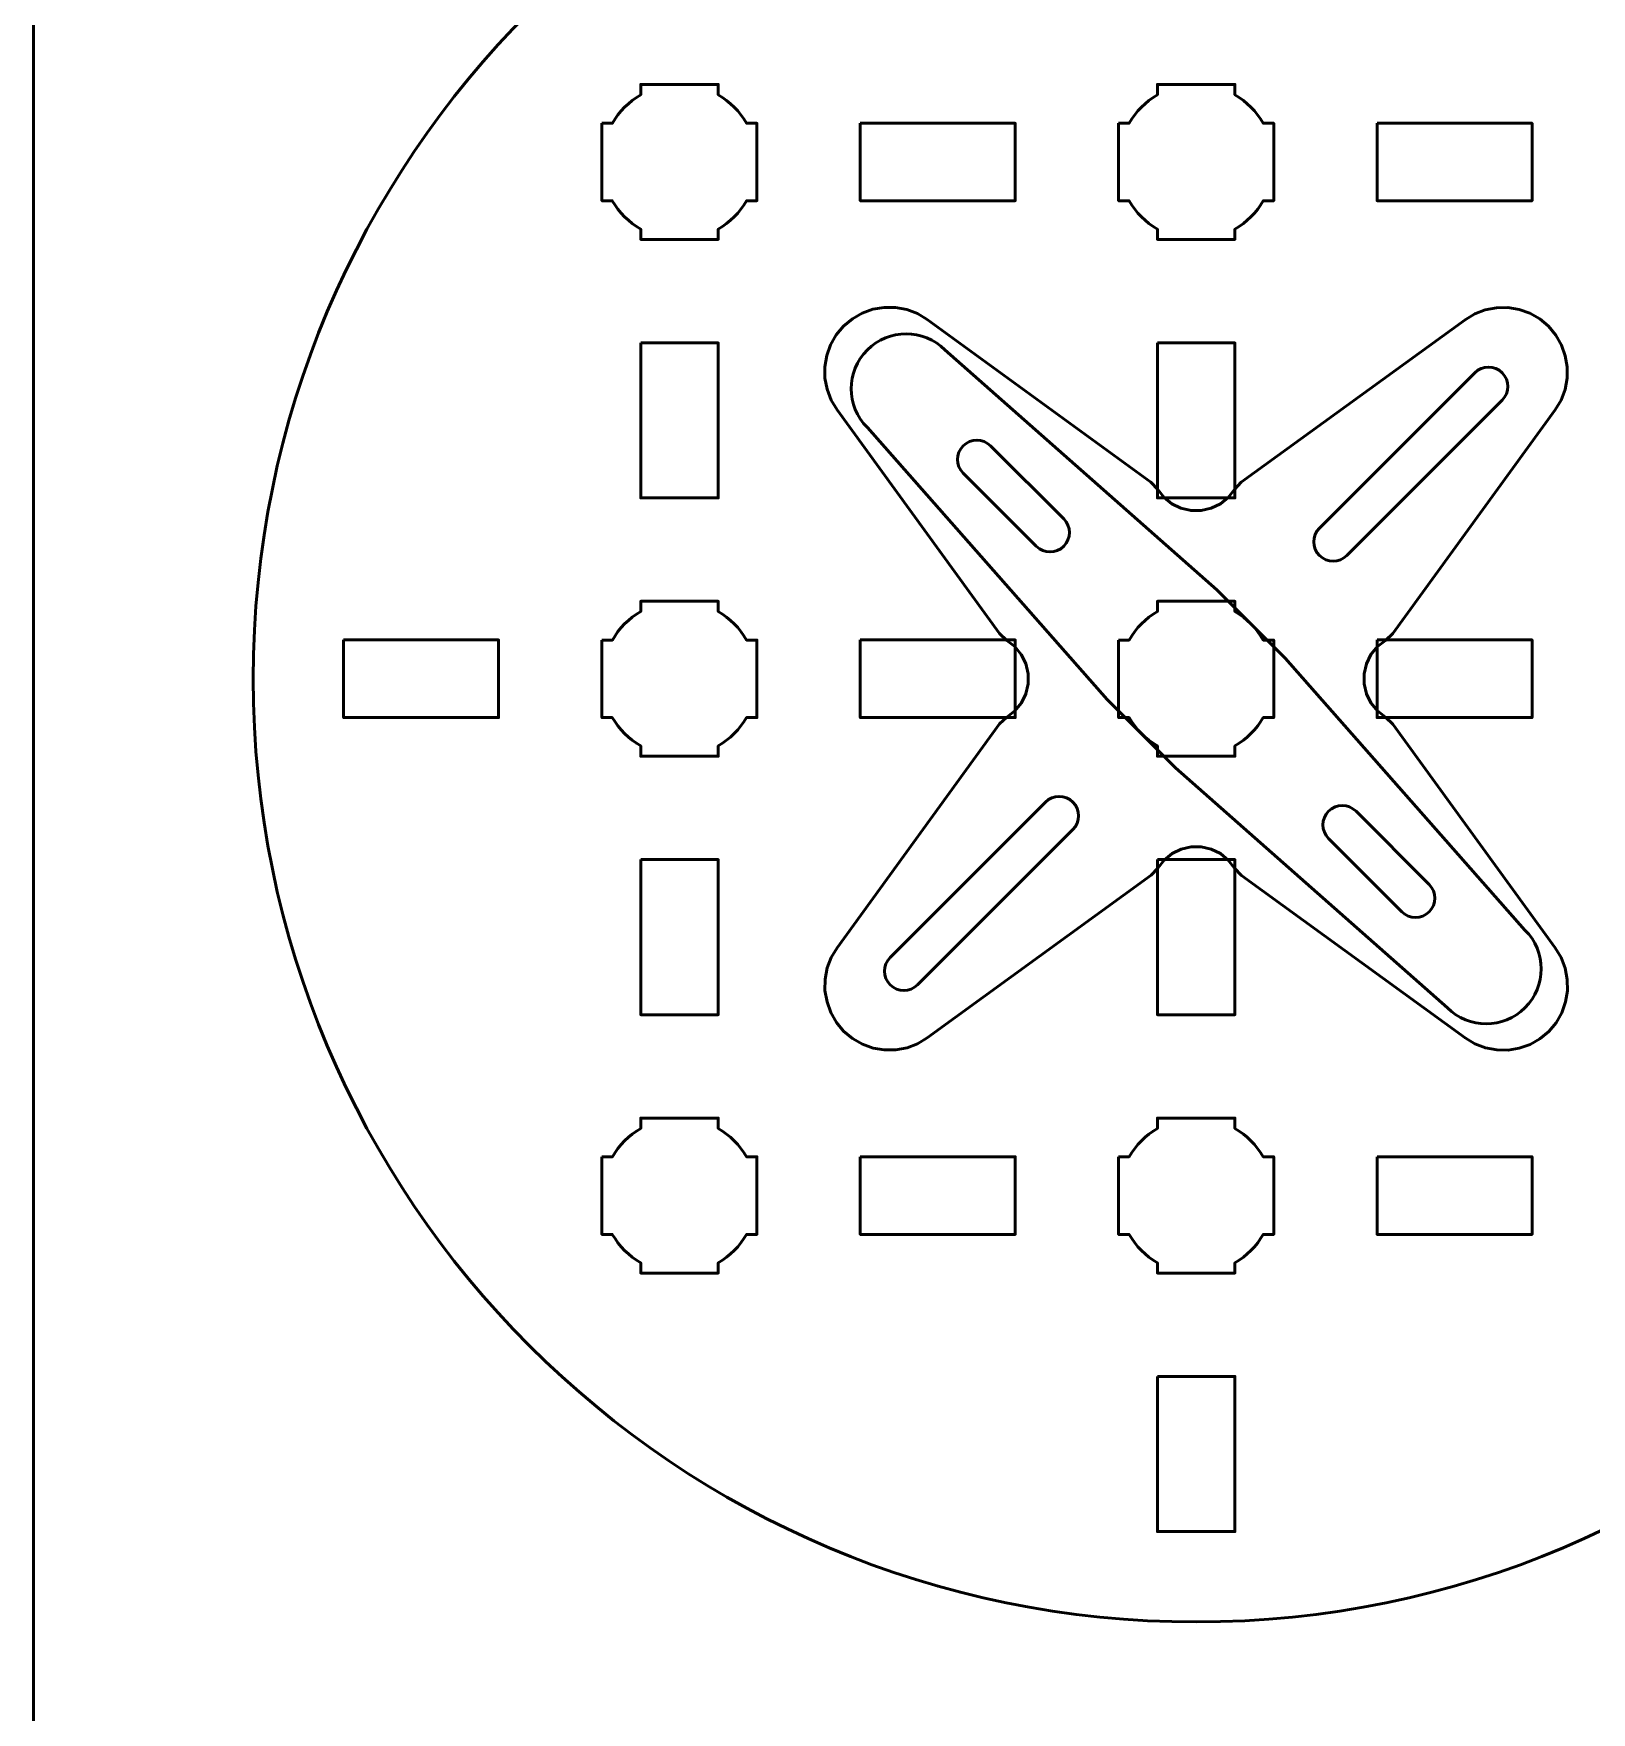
# Model space of a CAD drawing. Header units: centimetres. Extents: x -21.1 to 0, y -29.7 to 0.
# Drawn here: x -21 to -14.97, y -19.85 to -13.35 of the extents above; entities that cross this region are included whole.
import ezdxf

# ---------------------------------------------------------------- set-up
doc = ezdxf.new("R2010")
doc.units = ezdxf.units.CM
doc.header["$MEASUREMENT"] = 0
doc.layers.add('Layer 1', color=7, linetype='Continuous')

msp = doc.modelspace()

# ---------------------------------------------------------------- linework, layer by layer
at = {"layer": 'Layer 1', "color": 3, "lineweight": 53}
msp.add_ellipse((-16.5, -15.85), major_axis=(0, 3.65), ratio=1, dxfattribs=at)
at = {"layer": 'Layer 1', "color": 1, "lineweight": 53}
msp.add_open_spline([(-21.00003, -29.19995), (-21.00003, -29.19995), (-21.00003, -2.29992), (-21.00003, -2.29992), (-21.00003, -2.29992), (-21.00003, -2.21709), (-20.93286, -2.14992), (-20.85003, -2.14992), (-20.85003, -2.14992), (-20.7672, -2.14992), (-20.70003, -2.08275), (-20.70003, -1.99992), (-20.70003, -1.99992), (-20.70003, -1.91709), (-20.7672, -1.84992), (-20.85003, -1.84992), (-20.85003, -1.84992), (-20.93286, -1.84992), (-21.00003, -1.78275), (-21.00003, -1.69992), (-21.00003, -1.69992), (-21.00003, -1.61709), (-20.93286, -1.54992), (-20.85003, -1.54992), (-20.85003, -1.54992), (-20.7672, -1.54992), (-20.70003, -1.48275), (-20.70003, -1.39992), (-20.70003, -1.39992), (-20.70003, -1.31709), (-20.7672, -1.24992), (-20.85003, -1.24992), (-20.85003, -1.24992), (-20.93286, -1.24992), (-21.00003, -1.18275), (-21.00003, -1.09992), (-21.00003, -1.09992), (-21.00003, -1.09992), (-21.00003, -0.49992), (-21.00003, -0.49992), (-21.00003, -0.49992), (-21.00003, -0.22295), (-20.77694, 0.00004), (-20.49994, 0.00004), (-20.49994, 0.00004), (-20.49994, 0.00004), (-0.50008, 0.00004), (-0.50008, 0.00004), (-0.50008, 0.00004), (-0.22294, 0.00004), (0.00002, -0.22295), (0.00002, -0.49992), (0.00002, -0.49992), (0.00002, -0.49992), (0.00002, -29.19995), (0.00002, -29.19995), (0.00002, -29.19995), (0.00002, -29.47695), (-0.22294, -29.70004), (-0.50008, -29.70004), (-0.50008, -29.70004), (-0.50008, -29.70004), (-20.49994, -29.70004), (-20.49994, -29.70004), (-20.49994, -29.70004), (-20.77694, -29.70004), (-21.00003, -29.47695), (-21.00003, -29.19995)], degree=3, knots=[0, 0, 0, 0, 0.0588235, 0.0588235, 0.0588235, 0.0588235, 0.1176471, 0.1176471, 0.1176471, 0.1176471, 0.1764706, 0.1764706, 0.1764706, 0.1764706, 0.2352941, 0.2352941, 0.2352941, 0.2352941, 0.2941176, 0.2941176, 0.2941176, 0.2941176, 0.3529412, 0.3529412, 0.3529412, 0.3529412, 0.4117647, 0.4117647, 0.4117647, 0.4117647, 0.4705882, 0.4705882, 0.4705882, 0.4705882, 0.5294118, 0.5294118, 0.5294118, 0.5294118, 0.5882353, 0.5882353, 0.5882353, 0.5882353, 0.6470588, 0.6470588, 0.6470588, 0.6470588, 0.7058824, 0.7058824, 0.7058824, 0.7058824, 0.7647059, 0.7647059, 0.7647059, 0.7647059, 0.8235294, 0.8235294, 0.8235294, 0.8235294, 0.8823529, 0.8823529, 0.8823529, 0.8823529, 0.9411765, 0.9411765, 0.9411765, 0.9411765, 1, 1, 1, 1], dxfattribs=at)
at = {"layer": 'Layer 1', "lineweight": 53}
for points, knots in [([(-18.8, -13.69994), (-18.8, -13.69994), (-18.7598, -13.69994), (-18.7598, -13.69994), (-18.7598, -13.69994), (-18.73347, -13.65442), (-18.69551, -13.61649), (-18.65, -13.59016), (-18.65, -13.59016), (-18.65, -13.59016), (-18.65, -13.54994), (-18.65, -13.54994), (-18.65, -13.54994), (-18.65, -13.54994), (-18.35, -13.54994), (-18.35, -13.54994), (-18.35, -13.54994), (-18.35, -13.54994), (-18.35, -13.59013), (-18.35, -13.59013), (-18.35, -13.59013), (-18.30447, -13.61646), (-18.26648, -13.65441), (-18.24012, -13.69994), (-18.24012, -13.69994), (-18.24012, -13.69994), (-18.2, -13.69994), (-18.2, -13.69994), (-18.2, -13.69994), (-18.2, -13.69994), (-18.2, -13.84536), (-18.2, -13.84536), (-18.2, -13.84536), (-18.2, -13.84536), (-18.19994, -13.85001), (-18.19994, -13.85001), (-18.19994, -13.85001), (-18.19994, -13.85001), (-18.2, -13.85465), (-18.2, -13.85465), (-18.2, -13.85465), (-18.2, -13.85465), (-18.2, -13.99994), (-18.2, -13.99994), (-18.2, -13.99994), (-18.2, -13.99994), (-18.24007, -13.99994), (-18.24007, -13.99994), (-18.24007, -13.99994), (-18.26642, -14.04551), (-18.30442, -14.08352), (-18.35, -14.10988), (-18.35, -14.10988), (-18.35, -14.10988), (-18.35, -14.14994), (-18.35, -14.14994), (-18.35, -14.14994), (-18.35, -14.14994), (-18.49328, -14.14994), (-18.49328, -14.14994), (-18.49328, -14.14994), (-18.49328, -14.14994), (-18.49995, -14.15002), (-18.49995, -14.15002), (-18.49995, -14.15002), (-18.49995, -14.15002), (-18.50663, -14.14994), (-18.50663, -14.14994), (-18.50663, -14.14994), (-18.50663, -14.14994), (-18.65, -14.14994), (-18.65, -14.14994), (-18.65, -14.14994), (-18.65, -14.14994), (-18.65, -14.10984), (-18.65, -14.10984), (-18.65, -14.10984), (-18.69554, -14.08348), (-18.73352, -14.04549), (-18.75985, -13.99994), (-18.75985, -13.99994), (-18.75985, -13.99994), (-18.8, -13.99994), (-18.8, -13.99994), (-18.8, -13.99994), (-18.8, -13.99994), (-18.8, -13.69994), (-18.8, -13.69994)], [0, 0, 0, 0, 0.0454545, 0.0454545, 0.0454545, 0.0454545, 0.0909091, 0.0909091, 0.0909091, 0.0909091, 0.1363636, 0.1363636, 0.1363636, 0.1363636, 0.1818182, 0.1818182, 0.1818182, 0.1818182, 0.2272727, 0.2272727, 0.2272727, 0.2272727, 0.2727273, 0.2727273, 0.2727273, 0.2727273, 0.3181818, 0.3181818, 0.3181818, 0.3181818, 0.3636364, 0.3636364, 0.3636364, 0.3636364, 0.4090909, 0.4090909, 0.4090909, 0.4090909, 0.4545455, 0.4545455, 0.4545455, 0.4545455, 0.5, 0.5, 0.5, 0.5, 0.5454545, 0.5454545, 0.5454545, 0.5454545, 0.5909091, 0.5909091, 0.5909091, 0.5909091, 0.6363636, 0.6363636, 0.6363636, 0.6363636, 0.6818182, 0.6818182, 0.6818182, 0.6818182, 0.7272727, 0.7272727, 0.7272727, 0.7272727, 0.7727273, 0.7727273, 0.7727273, 0.7727273, 0.8181818, 0.8181818, 0.8181818, 0.8181818, 0.8636364, 0.8636364, 0.8636364, 0.8636364, 0.9090909, 0.9090909, 0.9090909, 0.9090909, 0.9545455, 0.9545455, 0.9545455, 0.9545455, 1, 1, 1, 1]), ([(-16.8, -13.69994), (-16.8, -13.69994), (-16.7598, -13.69994), (-16.7598, -13.69994), (-16.7598, -13.69994), (-16.73347, -13.65442), (-16.69551, -13.61649), (-16.65, -13.59016), (-16.65, -13.59016), (-16.65, -13.59016), (-16.65, -13.54994), (-16.65, -13.54994), (-16.65, -13.54994), (-16.65, -13.54994), (-16.35, -13.54994), (-16.35, -13.54994), (-16.35, -13.54994), (-16.35, -13.54994), (-16.35, -13.59013), (-16.35, -13.59013), (-16.35, -13.59013), (-16.30447, -13.61646), (-16.26648, -13.65441), (-16.24012, -13.69994), (-16.24012, -13.69994), (-16.24012, -13.69994), (-16.2, -13.69994), (-16.2, -13.69994), (-16.2, -13.69994), (-16.2, -13.69994), (-16.2, -13.84536), (-16.2, -13.84536), (-16.2, -13.84536), (-16.2, -13.84536), (-16.19994, -13.85001), (-16.19994, -13.85001), (-16.19994, -13.85001), (-16.19994, -13.85001), (-16.2, -13.85465), (-16.2, -13.85465), (-16.2, -13.85465), (-16.2, -13.85465), (-16.2, -13.99994), (-16.2, -13.99994), (-16.2, -13.99994), (-16.2, -13.99994), (-16.24007, -13.99994), (-16.24007, -13.99994), (-16.24007, -13.99994), (-16.26642, -14.04551), (-16.30442, -14.08352), (-16.35, -14.10988), (-16.35, -14.10988), (-16.35, -14.10988), (-16.35, -14.14994), (-16.35, -14.14994), (-16.35, -14.14994), (-16.35, -14.14994), (-16.49328, -14.14994), (-16.49328, -14.14994), (-16.49328, -14.14994), (-16.49328, -14.14994), (-16.49995, -14.15002), (-16.49995, -14.15002), (-16.49995, -14.15002), (-16.49995, -14.15002), (-16.50663, -14.14994), (-16.50663, -14.14994), (-16.50663, -14.14994), (-16.50663, -14.14994), (-16.65, -14.14994), (-16.65, -14.14994), (-16.65, -14.14994), (-16.65, -14.14994), (-16.65, -14.10984), (-16.65, -14.10984), (-16.65, -14.10984), (-16.69554, -14.08348), (-16.73352, -14.04549), (-16.75985, -13.99994), (-16.75985, -13.99994), (-16.75985, -13.99994), (-16.8, -13.99994), (-16.8, -13.99994), (-16.8, -13.99994), (-16.8, -13.99994), (-16.8, -13.69994), (-16.8, -13.69994)], [0, 0, 0, 0, 0.0454545, 0.0454545, 0.0454545, 0.0454545, 0.0909091, 0.0909091, 0.0909091, 0.0909091, 0.1363636, 0.1363636, 0.1363636, 0.1363636, 0.1818182, 0.1818182, 0.1818182, 0.1818182, 0.2272727, 0.2272727, 0.2272727, 0.2272727, 0.2727273, 0.2727273, 0.2727273, 0.2727273, 0.3181818, 0.3181818, 0.3181818, 0.3181818, 0.3636364, 0.3636364, 0.3636364, 0.3636364, 0.4090909, 0.4090909, 0.4090909, 0.4090909, 0.4545455, 0.4545455, 0.4545455, 0.4545455, 0.5, 0.5, 0.5, 0.5, 0.5454545, 0.5454545, 0.5454545, 0.5454545, 0.5909091, 0.5909091, 0.5909091, 0.5909091, 0.6363636, 0.6363636, 0.6363636, 0.6363636, 0.6818182, 0.6818182, 0.6818182, 0.6818182, 0.7272727, 0.7272727, 0.7272727, 0.7272727, 0.7727273, 0.7727273, 0.7727273, 0.7727273, 0.8181818, 0.8181818, 0.8181818, 0.8181818, 0.8636364, 0.8636364, 0.8636364, 0.8636364, 0.9090909, 0.9090909, 0.9090909, 0.9090909, 0.9545455, 0.9545455, 0.9545455, 0.9545455, 1, 1, 1, 1]), ([(-17.79999, -13.69993), (-17.79999, -13.69993), (-17.19998, -13.69993), (-17.19998, -13.69993), (-17.19998, -13.69993), (-17.19998, -13.69993), (-17.19998, -13.99993), (-17.19998, -13.99993), (-17.19998, -13.99993), (-17.19998, -13.99993), (-17.79999, -13.99993), (-17.79999, -13.99993), (-17.79999, -13.99993), (-17.79999, -13.99993), (-17.79999, -13.69993), (-17.79999, -13.69993)], [0, 0, 0, 0, 0.25, 0.25, 0.25, 0.25, 0.5, 0.5, 0.5, 0.5, 0.75, 0.75, 0.75, 0.75, 1, 1, 1, 1]), ([(-15.79992, -13.69993), (-15.79992, -13.69993), (-15.19992, -13.69993), (-15.19992, -13.69993), (-15.19992, -13.69993), (-15.19992, -13.69993), (-15.19992, -13.99993), (-15.19992, -13.99993), (-15.19992, -13.99993), (-15.19992, -13.99993), (-15.79992, -13.99993), (-15.79992, -13.99993), (-15.79992, -13.99993), (-15.79992, -13.99993), (-15.79992, -13.69993), (-15.79992, -13.69993)], [0, 0, 0, 0, 0.25, 0.25, 0.25, 0.25, 0.5, 0.5, 0.5, 0.5, 0.75, 0.75, 0.75, 0.75, 1, 1, 1, 1]), ([(-18.64997, -14.54991), (-18.64997, -14.54991), (-18.34997, -14.54991), (-18.34997, -14.54991), (-18.34997, -14.54991), (-18.34997, -14.54991), (-18.34997, -15.14992), (-18.34997, -15.14992), (-18.34997, -15.14992), (-18.34997, -15.14992), (-18.64997, -15.14992), (-18.64997, -15.14992), (-18.64997, -15.14992), (-18.64997, -15.14992), (-18.64997, -14.54991), (-18.64997, -14.54991)], [0, 0, 0, 0, 0.25, 0.25, 0.25, 0.25, 0.5, 0.5, 0.5, 0.5, 0.75, 0.75, 0.75, 0.75, 1, 1, 1, 1]), ([(-16.65004, -14.54991), (-16.65004, -14.54991), (-16.35004, -14.54991), (-16.35004, -14.54991), (-16.35004, -14.54991), (-16.35004, -14.54991), (-16.35004, -15.14992), (-16.35004, -15.14992), (-16.35004, -15.14992), (-16.35004, -15.14992), (-16.65004, -15.14992), (-16.65004, -15.14992), (-16.65004, -15.14992), (-16.65004, -15.14992), (-16.65004, -14.54991), (-16.65004, -14.54991)], [0, 0, 0, 0, 0.25, 0.25, 0.25, 0.25, 0.5, 0.5, 0.5, 0.5, 0.75, 0.75, 0.75, 0.75, 1, 1, 1, 1]), ([(-15.91663, -15.3727), (-15.94591, -15.40198), (-15.99341, -15.40198), (-16.02269, -15.3727), (-16.02269, -15.3727), (-16.05197, -15.34341), (-16.05197, -15.29591), (-16.02269, -15.26663), (-16.02269, -15.26663), (-16.02269, -15.26663), (-15.42165, -14.66559), (-15.42165, -14.66559), (-15.42165, -14.66559), (-15.39237, -14.63631), (-15.34487, -14.63631), (-15.31558, -14.66559), (-15.31558, -14.66559), (-15.2863, -14.69487), (-15.2863, -14.74237), (-15.31558, -14.77166), (-15.31558, -14.77166), (-15.31558, -14.77166), (-15.91663, -15.3727), (-15.91663, -15.3727)], [0, 0, 0, 0, 0.1666667, 0.1666667, 0.1666667, 0.1666667, 0.3333333, 0.3333333, 0.3333333, 0.3333333, 0.5, 0.5, 0.5, 0.5, 0.6666667, 0.6666667, 0.6666667, 0.6666667, 0.8333333, 0.8333333, 0.8333333, 0.8333333, 1, 1, 1, 1]), ([(-17.29549, -14.94844), (-17.32477, -14.91916), (-17.37228, -14.91916), (-17.40156, -14.94844), (-17.40156, -14.94844), (-17.43084, -14.97772), (-17.43084, -15.02522), (-17.40156, -15.0545), (-17.40156, -15.0545), (-17.40156, -15.0545), (-17.11871, -15.33735), (-17.11871, -15.33735), (-17.11871, -15.33735), (-17.08943, -15.36663), (-17.04193, -15.36663), (-17.01265, -15.33735), (-17.01265, -15.33735), (-16.98337, -15.30807), (-16.98337, -15.26056), (-17.01265, -15.23128), (-17.01265, -15.23128), (-17.01265, -15.23128), (-17.29549, -14.94844), (-17.29549, -14.94844)], [0, 0, 0, 0, 0.1666667, 0.1666667, 0.1666667, 0.1666667, 0.3333333, 0.3333333, 0.3333333, 0.3333333, 0.5, 0.5, 0.5, 0.5, 0.6666667, 0.6666667, 0.6666667, 0.6666667, 0.8333333, 0.8333333, 0.8333333, 0.8333333, 1, 1, 1, 1]), ([(-18.8, -15.69994), (-18.8, -15.69994), (-18.7598, -15.69994), (-18.7598, -15.69994), (-18.7598, -15.69994), (-18.73347, -15.65442), (-18.69551, -15.61649), (-18.65, -15.59016), (-18.65, -15.59016), (-18.65, -15.59016), (-18.65, -15.54994), (-18.65, -15.54994), (-18.65, -15.54994), (-18.65, -15.54994), (-18.35, -15.54994), (-18.35, -15.54994), (-18.35, -15.54994), (-18.35, -15.54994), (-18.35, -15.59013), (-18.35, -15.59013), (-18.35, -15.59013), (-18.30447, -15.61646), (-18.26648, -15.65441), (-18.24012, -15.69994), (-18.24012, -15.69994), (-18.24012, -15.69994), (-18.2, -15.69994), (-18.2, -15.69994), (-18.2, -15.69994), (-18.2, -15.69994), (-18.2, -15.84536), (-18.2, -15.84536), (-18.2, -15.84536), (-18.2, -15.84536), (-18.19994, -15.85001), (-18.19994, -15.85001), (-18.19994, -15.85001), (-18.19994, -15.85001), (-18.2, -15.85465), (-18.2, -15.85465), (-18.2, -15.85465), (-18.2, -15.85465), (-18.2, -15.99994), (-18.2, -15.99994), (-18.2, -15.99994), (-18.2, -15.99994), (-18.24007, -15.99994), (-18.24007, -15.99994), (-18.24007, -15.99994), (-18.26642, -16.04551), (-18.30442, -16.08352), (-18.35, -16.10988), (-18.35, -16.10988), (-18.35, -16.10988), (-18.35, -16.14994), (-18.35, -16.14994), (-18.35, -16.14994), (-18.35, -16.14994), (-18.49328, -16.14994), (-18.49328, -16.14994), (-18.49328, -16.14994), (-18.49328, -16.14994), (-18.49995, -16.15002), (-18.49995, -16.15002), (-18.49995, -16.15002), (-18.49995, -16.15002), (-18.50663, -16.14994), (-18.50663, -16.14994), (-18.50663, -16.14994), (-18.50663, -16.14994), (-18.65, -16.14994), (-18.65, -16.14994), (-18.65, -16.14994), (-18.65, -16.14994), (-18.65, -16.10984), (-18.65, -16.10984), (-18.65, -16.10984), (-18.69554, -16.08348), (-18.73352, -16.04549), (-18.75985, -15.99994), (-18.75985, -15.99994), (-18.75985, -15.99994), (-18.8, -15.99994), (-18.8, -15.99994), (-18.8, -15.99994), (-18.8, -15.99994), (-18.8, -15.69994), (-18.8, -15.69994)], [0, 0, 0, 0, 0.0454545, 0.0454545, 0.0454545, 0.0454545, 0.0909091, 0.0909091, 0.0909091, 0.0909091, 0.1363636, 0.1363636, 0.1363636, 0.1363636, 0.1818182, 0.1818182, 0.1818182, 0.1818182, 0.2272727, 0.2272727, 0.2272727, 0.2272727, 0.2727273, 0.2727273, 0.2727273, 0.2727273, 0.3181818, 0.3181818, 0.3181818, 0.3181818, 0.3636364, 0.3636364, 0.3636364, 0.3636364, 0.4090909, 0.4090909, 0.4090909, 0.4090909, 0.4545455, 0.4545455, 0.4545455, 0.4545455, 0.5, 0.5, 0.5, 0.5, 0.5454545, 0.5454545, 0.5454545, 0.5454545, 0.5909091, 0.5909091, 0.5909091, 0.5909091, 0.6363636, 0.6363636, 0.6363636, 0.6363636, 0.6818182, 0.6818182, 0.6818182, 0.6818182, 0.7272727, 0.7272727, 0.7272727, 0.7272727, 0.7727273, 0.7727273, 0.7727273, 0.7727273, 0.8181818, 0.8181818, 0.8181818, 0.8181818, 0.8636364, 0.8636364, 0.8636364, 0.8636364, 0.9090909, 0.9090909, 0.9090909, 0.9090909, 0.9545455, 0.9545455, 0.9545455, 0.9545455, 1, 1, 1, 1]), ([(-16.8, -15.69994), (-16.8, -15.69994), (-16.7598, -15.69994), (-16.7598, -15.69994), (-16.7598, -15.69994), (-16.73347, -15.65442), (-16.69551, -15.61649), (-16.65, -15.59016), (-16.65, -15.59016), (-16.65, -15.59016), (-16.65, -15.54994), (-16.65, -15.54994), (-16.65, -15.54994), (-16.65, -15.54994), (-16.35, -15.54994), (-16.35, -15.54994), (-16.35, -15.54994), (-16.35, -15.54994), (-16.35, -15.59013), (-16.35, -15.59013), (-16.35, -15.59013), (-16.30447, -15.61646), (-16.26648, -15.65441), (-16.24012, -15.69994), (-16.24012, -15.69994), (-16.24012, -15.69994), (-16.2, -15.69994), (-16.2, -15.69994), (-16.2, -15.69994), (-16.2, -15.69994), (-16.2, -15.84536), (-16.2, -15.84536), (-16.2, -15.84536), (-16.2, -15.84536), (-16.19994, -15.85001), (-16.19994, -15.85001), (-16.19994, -15.85001), (-16.19994, -15.85001), (-16.2, -15.85465), (-16.2, -15.85465), (-16.2, -15.85465), (-16.2, -15.85465), (-16.2, -15.99994), (-16.2, -15.99994), (-16.2, -15.99994), (-16.2, -15.99994), (-16.24007, -15.99994), (-16.24007, -15.99994), (-16.24007, -15.99994), (-16.26642, -16.04551), (-16.30442, -16.08352), (-16.35, -16.10988), (-16.35, -16.10988), (-16.35, -16.10988), (-16.35, -16.14994), (-16.35, -16.14994), (-16.35, -16.14994), (-16.35, -16.14994), (-16.49328, -16.14994), (-16.49328, -16.14994), (-16.49328, -16.14994), (-16.49328, -16.14994), (-16.49995, -16.15002), (-16.49995, -16.15002), (-16.49995, -16.15002), (-16.49995, -16.15002), (-16.50663, -16.14994), (-16.50663, -16.14994), (-16.50663, -16.14994), (-16.50663, -16.14994), (-16.65, -16.14994), (-16.65, -16.14994), (-16.65, -16.14994), (-16.65, -16.14994), (-16.65, -16.10984), (-16.65, -16.10984), (-16.65, -16.10984), (-16.69554, -16.08348), (-16.73352, -16.04549), (-16.75985, -15.99994), (-16.75985, -15.99994), (-16.75985, -15.99994), (-16.8, -15.99994), (-16.8, -15.99994), (-16.8, -15.99994), (-16.8, -15.99994), (-16.8, -15.69994), (-16.8, -15.69994)], [0, 0, 0, 0, 0.0454545, 0.0454545, 0.0454545, 0.0454545, 0.0909091, 0.0909091, 0.0909091, 0.0909091, 0.1363636, 0.1363636, 0.1363636, 0.1363636, 0.1818182, 0.1818182, 0.1818182, 0.1818182, 0.2272727, 0.2272727, 0.2272727, 0.2272727, 0.2727273, 0.2727273, 0.2727273, 0.2727273, 0.3181818, 0.3181818, 0.3181818, 0.3181818, 0.3636364, 0.3636364, 0.3636364, 0.3636364, 0.4090909, 0.4090909, 0.4090909, 0.4090909, 0.4545455, 0.4545455, 0.4545455, 0.4545455, 0.5, 0.5, 0.5, 0.5, 0.5454545, 0.5454545, 0.5454545, 0.5454545, 0.5909091, 0.5909091, 0.5909091, 0.5909091, 0.6363636, 0.6363636, 0.6363636, 0.6363636, 0.6818182, 0.6818182, 0.6818182, 0.6818182, 0.7272727, 0.7272727, 0.7272727, 0.7272727, 0.7727273, 0.7727273, 0.7727273, 0.7727273, 0.8181818, 0.8181818, 0.8181818, 0.8181818, 0.8636364, 0.8636364, 0.8636364, 0.8636364, 0.9090909, 0.9090909, 0.9090909, 0.9090909, 0.9545455, 0.9545455, 0.9545455, 0.9545455, 1, 1, 1, 1]), ([(-19.79995, -15.69986), (-19.79995, -15.69986), (-19.19995, -15.69986), (-19.19995, -15.69986), (-19.19995, -15.69986), (-19.19995, -15.69986), (-19.19995, -15.99986), (-19.19995, -15.99986), (-19.19995, -15.99986), (-19.19995, -15.99986), (-19.79995, -15.99986), (-19.79995, -15.99986), (-19.79995, -15.99986), (-19.79995, -15.99986), (-19.79995, -15.69986), (-19.79995, -15.69986)], [0, 0, 0, 0, 0.25, 0.25, 0.25, 0.25, 0.5, 0.5, 0.5, 0.5, 0.75, 0.75, 0.75, 0.75, 1, 1, 1, 1]), ([(-17.79999, -15.69986), (-17.79999, -15.69986), (-17.19998, -15.69986), (-17.19998, -15.69986), (-17.19998, -15.69986), (-17.19998, -15.69986), (-17.19998, -15.99986), (-17.19998, -15.99986), (-17.19998, -15.99986), (-17.19998, -15.99986), (-17.79999, -15.99986), (-17.79999, -15.99986), (-17.79999, -15.99986), (-17.79999, -15.99986), (-17.79999, -15.69986), (-17.79999, -15.69986)], [0, 0, 0, 0, 0.25, 0.25, 0.25, 0.25, 0.5, 0.5, 0.5, 0.5, 0.75, 0.75, 0.75, 0.75, 1, 1, 1, 1]), ([(-15.79992, -15.69986), (-15.79992, -15.69986), (-15.19992, -15.69986), (-15.19992, -15.69986), (-15.19992, -15.69986), (-15.19992, -15.69986), (-15.19992, -15.99986), (-15.19992, -15.99986), (-15.19992, -15.99986), (-15.19992, -15.99986), (-15.79992, -15.99986), (-15.79992, -15.99986), (-15.79992, -15.99986), (-15.79992, -15.99986), (-15.79992, -15.69986), (-15.79992, -15.69986)], [0, 0, 0, 0, 0.25, 0.25, 0.25, 0.25, 0.5, 0.5, 0.5, 0.5, 0.75, 0.75, 0.75, 0.75, 1, 1, 1, 1]), ([(-17.57833, -17.0344), (-17.60761, -17.06369), (-17.65512, -17.06369), (-17.6844, -17.0344), (-17.6844, -17.0344), (-17.71368, -17.00512), (-17.71368, -16.95762), (-17.6844, -16.92834), (-17.6844, -16.92834), (-17.6844, -16.92834), (-17.08336, -16.3273), (-17.08336, -16.3273), (-17.08336, -16.3273), (-17.05408, -16.29802), (-17.00657, -16.29802), (-16.97729, -16.3273), (-16.97729, -16.3273), (-16.94801, -16.35658), (-16.94801, -16.40408), (-16.97729, -16.43336), (-16.97729, -16.43336), (-16.97729, -16.43336), (-17.57833, -17.0344), (-17.57833, -17.0344)], [0, 0, 0, 0, 0.1666667, 0.1666667, 0.1666667, 0.1666667, 0.3333333, 0.3333333, 0.3333333, 0.3333333, 0.5, 0.5, 0.5, 0.5, 0.6666667, 0.6666667, 0.6666667, 0.6666667, 0.8333333, 0.8333333, 0.8333333, 0.8333333, 1, 1, 1, 1]), ([(-15.88128, -16.36265), (-15.91057, -16.33336), (-15.95807, -16.33336), (-15.98735, -16.36265), (-15.98735, -16.36265), (-16.01663, -16.39193), (-16.01663, -16.43943), (-15.98735, -16.46871), (-15.98735, -16.46871), (-15.98735, -16.46871), (-15.70451, -16.75155), (-15.70451, -16.75155), (-15.70451, -16.75155), (-15.67523, -16.78084), (-15.62772, -16.78084), (-15.59844, -16.75155), (-15.59844, -16.75155), (-15.56916, -16.72227), (-15.56916, -16.67477), (-15.59844, -16.64549), (-15.59844, -16.64549), (-15.59844, -16.64549), (-15.88128, -16.36265), (-15.88128, -16.36265)], [0, 0, 0, 0, 0.1666667, 0.1666667, 0.1666667, 0.1666667, 0.3333333, 0.3333333, 0.3333333, 0.3333333, 0.5, 0.5, 0.5, 0.5, 0.6666667, 0.6666667, 0.6666667, 0.6666667, 0.8333333, 0.8333333, 0.8333333, 0.8333333, 1, 1, 1, 1]), ([(-18.64997, -16.54998), (-18.64997, -16.54998), (-18.34997, -16.54998), (-18.34997, -16.54998), (-18.34997, -16.54998), (-18.34997, -16.54998), (-18.34997, -17.14998), (-18.34997, -17.14998), (-18.34997, -17.14998), (-18.34997, -17.14998), (-18.64997, -17.14998), (-18.64997, -17.14998), (-18.64997, -17.14998), (-18.64997, -17.14998), (-18.64997, -16.54998), (-18.64997, -16.54998)], [0, 0, 0, 0, 0.25, 0.25, 0.25, 0.25, 0.5, 0.5, 0.5, 0.5, 0.75, 0.75, 0.75, 0.75, 1, 1, 1, 1]), ([(-16.65004, -16.54998), (-16.65004, -16.54998), (-16.35004, -16.54998), (-16.35004, -16.54998), (-16.35004, -16.54998), (-16.35004, -16.54998), (-16.35004, -17.14998), (-16.35004, -17.14998), (-16.35004, -17.14998), (-16.35004, -17.14998), (-16.65004, -17.14998), (-16.65004, -17.14998), (-16.65004, -17.14998), (-16.65004, -17.14998), (-16.65004, -16.54998), (-16.65004, -16.54998)], [0, 0, 0, 0, 0.25, 0.25, 0.25, 0.25, 0.5, 0.5, 0.5, 0.5, 0.75, 0.75, 0.75, 0.75, 1, 1, 1, 1]), ([(-18.8, -17.69994), (-18.8, -17.69994), (-18.7598, -17.69994), (-18.7598, -17.69994), (-18.7598, -17.69994), (-18.73347, -17.65442), (-18.69551, -17.61649), (-18.65, -17.59016), (-18.65, -17.59016), (-18.65, -17.59016), (-18.65, -17.54994), (-18.65, -17.54994), (-18.65, -17.54994), (-18.65, -17.54994), (-18.35, -17.54994), (-18.35, -17.54994), (-18.35, -17.54994), (-18.35, -17.54994), (-18.35, -17.59013), (-18.35, -17.59013), (-18.35, -17.59013), (-18.30447, -17.61646), (-18.26648, -17.65441), (-18.24012, -17.69994), (-18.24012, -17.69994), (-18.24012, -17.69994), (-18.2, -17.69994), (-18.2, -17.69994), (-18.2, -17.69994), (-18.2, -17.69994), (-18.2, -17.84536), (-18.2, -17.84536), (-18.2, -17.84536), (-18.2, -17.84536), (-18.19994, -17.85001), (-18.19994, -17.85001), (-18.19994, -17.85001), (-18.19994, -17.85001), (-18.2, -17.85465), (-18.2, -17.85465), (-18.2, -17.85465), (-18.2, -17.85465), (-18.2, -17.99994), (-18.2, -17.99994), (-18.2, -17.99994), (-18.2, -17.99994), (-18.24007, -17.99994), (-18.24007, -17.99994), (-18.24007, -17.99994), (-18.26642, -18.04551), (-18.30442, -18.08352), (-18.35, -18.10988), (-18.35, -18.10988), (-18.35, -18.10988), (-18.35, -18.14994), (-18.35, -18.14994), (-18.35, -18.14994), (-18.35, -18.14994), (-18.49328, -18.14994), (-18.49328, -18.14994), (-18.49328, -18.14994), (-18.49328, -18.14994), (-18.49995, -18.15002), (-18.49995, -18.15002), (-18.49995, -18.15002), (-18.49995, -18.15002), (-18.50663, -18.14994), (-18.50663, -18.14994), (-18.50663, -18.14994), (-18.50663, -18.14994), (-18.65, -18.14994), (-18.65, -18.14994), (-18.65, -18.14994), (-18.65, -18.14994), (-18.65, -18.10984), (-18.65, -18.10984), (-18.65, -18.10984), (-18.69554, -18.08348), (-18.73352, -18.04549), (-18.75985, -17.99994), (-18.75985, -17.99994), (-18.75985, -17.99994), (-18.8, -17.99994), (-18.8, -17.99994), (-18.8, -17.99994), (-18.8, -17.99994), (-18.8, -17.69994), (-18.8, -17.69994)], [0, 0, 0, 0, 0.0454545, 0.0454545, 0.0454545, 0.0454545, 0.0909091, 0.0909091, 0.0909091, 0.0909091, 0.1363636, 0.1363636, 0.1363636, 0.1363636, 0.1818182, 0.1818182, 0.1818182, 0.1818182, 0.2272727, 0.2272727, 0.2272727, 0.2272727, 0.2727273, 0.2727273, 0.2727273, 0.2727273, 0.3181818, 0.3181818, 0.3181818, 0.3181818, 0.3636364, 0.3636364, 0.3636364, 0.3636364, 0.4090909, 0.4090909, 0.4090909, 0.4090909, 0.4545455, 0.4545455, 0.4545455, 0.4545455, 0.5, 0.5, 0.5, 0.5, 0.5454545, 0.5454545, 0.5454545, 0.5454545, 0.5909091, 0.5909091, 0.5909091, 0.5909091, 0.6363636, 0.6363636, 0.6363636, 0.6363636, 0.6818182, 0.6818182, 0.6818182, 0.6818182, 0.7272727, 0.7272727, 0.7272727, 0.7272727, 0.7727273, 0.7727273, 0.7727273, 0.7727273, 0.8181818, 0.8181818, 0.8181818, 0.8181818, 0.8636364, 0.8636364, 0.8636364, 0.8636364, 0.9090909, 0.9090909, 0.9090909, 0.9090909, 0.9545455, 0.9545455, 0.9545455, 0.9545455, 1, 1, 1, 1]), ([(-16.8, -17.69994), (-16.8, -17.69994), (-16.7598, -17.69994), (-16.7598, -17.69994), (-16.7598, -17.69994), (-16.73347, -17.65442), (-16.69551, -17.61649), (-16.65, -17.59016), (-16.65, -17.59016), (-16.65, -17.59016), (-16.65, -17.54994), (-16.65, -17.54994), (-16.65, -17.54994), (-16.65, -17.54994), (-16.35, -17.54994), (-16.35, -17.54994), (-16.35, -17.54994), (-16.35, -17.54994), (-16.35, -17.59013), (-16.35, -17.59013), (-16.35, -17.59013), (-16.30447, -17.61646), (-16.26648, -17.65441), (-16.24012, -17.69994), (-16.24012, -17.69994), (-16.24012, -17.69994), (-16.2, -17.69994), (-16.2, -17.69994), (-16.2, -17.69994), (-16.2, -17.69994), (-16.2, -17.84536), (-16.2, -17.84536), (-16.2, -17.84536), (-16.2, -17.84536), (-16.19994, -17.85001), (-16.19994, -17.85001), (-16.19994, -17.85001), (-16.19994, -17.85001), (-16.2, -17.85465), (-16.2, -17.85465), (-16.2, -17.85465), (-16.2, -17.85465), (-16.2, -17.99994), (-16.2, -17.99994), (-16.2, -17.99994), (-16.2, -17.99994), (-16.24007, -17.99994), (-16.24007, -17.99994), (-16.24007, -17.99994), (-16.26642, -18.04551), (-16.30442, -18.08352), (-16.35, -18.10988), (-16.35, -18.10988), (-16.35, -18.10988), (-16.35, -18.14994), (-16.35, -18.14994), (-16.35, -18.14994), (-16.35, -18.14994), (-16.49328, -18.14994), (-16.49328, -18.14994), (-16.49328, -18.14994), (-16.49328, -18.14994), (-16.49995, -18.15002), (-16.49995, -18.15002), (-16.49995, -18.15002), (-16.49995, -18.15002), (-16.50663, -18.14994), (-16.50663, -18.14994), (-16.50663, -18.14994), (-16.50663, -18.14994), (-16.65, -18.14994), (-16.65, -18.14994), (-16.65, -18.14994), (-16.65, -18.14994), (-16.65, -18.10984), (-16.65, -18.10984), (-16.65, -18.10984), (-16.69554, -18.08348), (-16.73352, -18.04549), (-16.75985, -17.99994), (-16.75985, -17.99994), (-16.75985, -17.99994), (-16.8, -17.99994), (-16.8, -17.99994), (-16.8, -17.99994), (-16.8, -17.99994), (-16.8, -17.69994), (-16.8, -17.69994)], [0, 0, 0, 0, 0.0454545, 0.0454545, 0.0454545, 0.0454545, 0.0909091, 0.0909091, 0.0909091, 0.0909091, 0.1363636, 0.1363636, 0.1363636, 0.1363636, 0.1818182, 0.1818182, 0.1818182, 0.1818182, 0.2272727, 0.2272727, 0.2272727, 0.2272727, 0.2727273, 0.2727273, 0.2727273, 0.2727273, 0.3181818, 0.3181818, 0.3181818, 0.3181818, 0.3636364, 0.3636364, 0.3636364, 0.3636364, 0.4090909, 0.4090909, 0.4090909, 0.4090909, 0.4545455, 0.4545455, 0.4545455, 0.4545455, 0.5, 0.5, 0.5, 0.5, 0.5454545, 0.5454545, 0.5454545, 0.5454545, 0.5909091, 0.5909091, 0.5909091, 0.5909091, 0.6363636, 0.6363636, 0.6363636, 0.6363636, 0.6818182, 0.6818182, 0.6818182, 0.6818182, 0.7272727, 0.7272727, 0.7272727, 0.7272727, 0.7727273, 0.7727273, 0.7727273, 0.7727273, 0.8181818, 0.8181818, 0.8181818, 0.8181818, 0.8636364, 0.8636364, 0.8636364, 0.8636364, 0.9090909, 0.9090909, 0.9090909, 0.9090909, 0.9545455, 0.9545455, 0.9545455, 0.9545455, 1, 1, 1, 1]), ([(-17.79999, -17.69996), (-17.79999, -17.69996), (-17.19998, -17.69996), (-17.19998, -17.69996), (-17.19998, -17.69996), (-17.19998, -17.69996), (-17.19998, -17.99997), (-17.19998, -17.99997), (-17.19998, -17.99997), (-17.19998, -17.99997), (-17.79999, -17.99997), (-17.79999, -17.99997), (-17.79999, -17.99997), (-17.79999, -17.99997), (-17.79999, -17.69996), (-17.79999, -17.69996)], [0, 0, 0, 0, 0.25, 0.25, 0.25, 0.25, 0.5, 0.5, 0.5, 0.5, 0.75, 0.75, 0.75, 0.75, 1, 1, 1, 1]), ([(-15.79992, -17.69996), (-15.79992, -17.69996), (-15.19992, -17.69996), (-15.19992, -17.69996), (-15.19992, -17.69996), (-15.19992, -17.69996), (-15.19992, -17.99997), (-15.19992, -17.99997), (-15.19992, -17.99997), (-15.19992, -17.99997), (-15.79992, -17.99997), (-15.79992, -17.99997), (-15.79992, -17.99997), (-15.79992, -17.99997), (-15.79992, -17.69996), (-15.79992, -17.69996)], [0, 0, 0, 0, 0.25, 0.25, 0.25, 0.25, 0.5, 0.5, 0.5, 0.5, 0.75, 0.75, 0.75, 0.75, 1, 1, 1, 1]), ([(-16.65004, -18.54995), (-16.65004, -18.54995), (-16.35004, -18.54995), (-16.35004, -18.54995), (-16.35004, -18.54995), (-16.35004, -18.54995), (-16.35004, -19.14995), (-16.35004, -19.14995), (-16.35004, -19.14995), (-16.35004, -19.14995), (-16.65004, -19.14995), (-16.65004, -19.14995), (-16.65004, -19.14995), (-16.65004, -19.14995), (-16.65004, -18.54995), (-16.65004, -18.54995)], [0, 0, 0, 0, 0.25, 0.25, 0.25, 0.25, 0.5, 0.5, 0.5, 0.5, 0.75, 0.75, 0.75, 0.75, 1, 1, 1, 1])]:
    msp.add_open_spline(points, degree=3, knots=knots, dxfattribs=at)
at = {"layer": 'Layer 1', "color": 5, "lineweight": 53}
for points, knots in [([(-17.54126, -14.4598), (-17.54126, -14.4598), (-16.67532, -15.08937), (-16.67532, -15.08937), (-16.67532, -15.08937), (-16.67532, -15.08937), (-16.64843, -15.11738), (-16.64843, -15.11738), (-16.64843, -15.11738), (-16.64843, -15.11738), (-16.62435, -15.14819), (-16.62435, -15.14819), (-16.62435, -15.14819), (-16.62435, -15.14819), (-16.5941, -15.17283), (-16.5941, -15.17283), (-16.5941, -15.17283), (-16.5941, -15.17283), (-16.55882, -15.19019), (-16.55882, -15.19019), (-16.55882, -15.19019), (-16.55882, -15.19019), (-16.5196, -15.19916), (-16.5196, -15.19916), (-16.5196, -15.19916), (-16.5196, -15.19916), (-16.48039, -15.19915), (-16.48039, -15.19915), (-16.48039, -15.19915), (-16.48039, -15.19915), (-16.44231, -15.19019), (-16.44231, -15.19019), (-16.44231, -15.19019), (-16.44231, -15.19019), (-16.40646, -15.17338), (-16.40646, -15.17338), (-16.40646, -15.17338), (-16.40646, -15.17338), (-16.37565, -15.14818), (-16.37565, -15.14818), (-16.37565, -15.14818), (-16.37565, -15.14818), (-16.35158, -15.11738), (-16.35158, -15.11738), (-16.35158, -15.11738), (-16.35158, -15.11738), (-16.32525, -15.08881), (-16.32525, -15.08881), (-16.32525, -15.08881), (-16.32525, -15.08881), (-15.4593, -14.46036), (-15.4593, -14.46036), (-15.4593, -14.46036), (-15.4593, -14.46036), (-15.42177, -14.43739), (-15.42177, -14.43739), (-15.42177, -14.43739), (-15.42177, -14.43739), (-15.38089, -14.42228), (-15.38089, -14.42228), (-15.38089, -14.42228), (-15.38089, -14.42228), (-15.33775, -14.41387), (-15.33775, -14.41387), (-15.33775, -14.41387), (-15.33775, -14.41387), (-15.29351, -14.41331), (-15.29351, -14.41331), (-15.29351, -14.41331), (-15.29351, -14.41331), (-15.24982, -14.42115), (-15.24982, -14.42115), (-15.24982, -14.42115), (-15.24982, -14.42115), (-15.20837, -14.43572), (-15.20837, -14.43572), (-15.20837, -14.43572), (-15.20837, -14.43572), (-15.16973, -14.45756), (-15.16973, -14.45756), (-15.16973, -14.45756), (-15.16973, -14.45756), (-15.13612, -14.48556), (-15.13612, -14.48556), (-15.13612, -14.48556), (-15.13612, -14.48556), (-15.10755, -14.51973), (-15.10755, -14.51973), (-15.10755, -14.51973), (-15.10755, -14.51973), (-15.08571, -14.55838), (-15.08571, -14.55838), (-15.08571, -14.55838), (-15.08571, -14.55838), (-15.07114, -14.59982), (-15.07114, -14.59982), (-15.07114, -14.59982), (-15.07114, -14.59982), (-15.06386, -14.64296), (-15.06386, -14.64296), (-15.06386, -14.64296), (-15.06386, -14.64296), (-15.06442, -14.6872), (-15.06442, -14.6872), (-15.06442, -14.6872), (-15.06442, -14.6872), (-15.07227, -14.7309), (-15.07227, -14.7309), (-15.07227, -14.7309), (-15.07227, -14.7309), (-15.08738, -14.77178), (-15.08738, -14.77178), (-15.08738, -14.77178), (-15.08738, -14.77178), (-15.11035, -14.80931), (-15.11035, -14.80931), (-15.11035, -14.80931), (-15.11035, -14.80931), (-15.73936, -15.6747), (-15.73936, -15.6747), (-15.73936, -15.6747), (-15.73936, -15.6747), (-15.76738, -15.70158), (-15.76738, -15.70158), (-15.76738, -15.70158), (-15.76738, -15.70158), (-15.79817, -15.72566), (-15.79817, -15.72566), (-15.79817, -15.72566), (-15.79817, -15.72566), (-15.82337, -15.75647), (-15.82337, -15.75647), (-15.82337, -15.75647), (-15.82337, -15.75647), (-15.84018, -15.79232), (-15.84018, -15.79232), (-15.84018, -15.79232), (-15.84018, -15.79232), (-15.84914, -15.83039), (-15.84914, -15.83039), (-15.84914, -15.83039), (-15.84914, -15.83039), (-15.84915, -15.86961), (-15.84915, -15.86961), (-15.84915, -15.86961), (-15.84915, -15.86961), (-15.84075, -15.90826), (-15.84075, -15.90826), (-15.84075, -15.90826), (-15.84075, -15.90826), (-15.82338, -15.94355), (-15.82338, -15.94355), (-15.82338, -15.94355), (-15.82338, -15.94355), (-15.79818, -15.97436), (-15.79818, -15.97436), (-15.79818, -15.97436), (-15.79818, -15.97436), (-15.76737, -15.99844), (-15.76737, -15.99844), (-15.76737, -15.99844), (-15.76737, -15.99844), (-15.73936, -16.02532), (-15.73936, -16.02532), (-15.73936, -16.02532), (-15.73936, -16.02532), (-15.11036, -16.8907), (-15.11036, -16.8907), (-15.11036, -16.8907), (-15.11036, -16.8907), (-15.0874, -16.92822), (-15.0874, -16.92822), (-15.0874, -16.92822), (-15.0874, -16.92822), (-15.07171, -16.96966), (-15.07171, -16.96966), (-15.07171, -16.96966), (-15.07171, -16.96966), (-15.06388, -17.01336), (-15.06388, -17.01336), (-15.06388, -17.01336), (-15.06388, -17.01336), (-15.06332, -17.0576), (-15.06332, -17.0576), (-15.06332, -17.0576), (-15.06332, -17.0576), (-15.07059, -17.10073), (-15.07059, -17.10073), (-15.07059, -17.10073), (-15.07059, -17.10073), (-15.08516, -17.14218), (-15.08516, -17.14218), (-15.08516, -17.14218), (-15.08516, -17.14218), (-15.107, -17.18083), (-15.107, -17.18083), (-15.107, -17.18083), (-15.107, -17.18083), (-15.135, -17.21444), (-15.135, -17.21444), (-15.135, -17.21444), (-15.135, -17.21444), (-15.16917, -17.243), (-15.16917, -17.243), (-15.16917, -17.243), (-15.16917, -17.243), (-15.20783, -17.26485), (-15.20783, -17.26485), (-15.20783, -17.26485), (-15.20783, -17.26485), (-15.24928, -17.27942), (-15.24928, -17.27942), (-15.24928, -17.27942), (-15.24928, -17.27942), (-15.2924, -17.28669), (-15.2924, -17.28669), (-15.2924, -17.28669), (-15.2924, -17.28669), (-15.33665, -17.28613), (-15.33665, -17.28613), (-15.33665, -17.28613), (-15.33665, -17.28613), (-15.38034, -17.2783), (-15.38034, -17.2783), (-15.38034, -17.2783), (-15.38034, -17.2783), (-15.42179, -17.26261), (-15.42179, -17.26261), (-15.42179, -17.26261), (-15.42179, -17.26261), (-15.45931, -17.23965), (-15.45931, -17.23965), (-15.45931, -17.23965), (-15.45931, -17.23965), (-16.32468, -16.61064), (-16.32468, -16.61064), (-16.32468, -16.61064), (-16.32468, -16.61064), (-16.35157, -16.58264), (-16.35157, -16.58264), (-16.35157, -16.58264), (-16.35157, -16.58264), (-16.37565, -16.55183), (-16.37565, -16.55183), (-16.37565, -16.55183), (-16.37565, -16.55183), (-16.40646, -16.52663), (-16.40646, -16.52663), (-16.40646, -16.52663), (-16.40646, -16.52663), (-16.44175, -16.50926), (-16.44175, -16.50926), (-16.44175, -16.50926), (-16.44175, -16.50926), (-16.4804, -16.50086), (-16.4804, -16.50086), (-16.4804, -16.50086), (-16.4804, -16.50086), (-16.51961, -16.50086), (-16.51961, -16.50086), (-16.51961, -16.50086), (-16.51961, -16.50086), (-16.55769, -16.50983), (-16.55769, -16.50983), (-16.55769, -16.50983), (-16.55769, -16.50983), (-16.59354, -16.52663), (-16.59354, -16.52663), (-16.59354, -16.52663), (-16.59354, -16.52663), (-16.62435, -16.55184), (-16.62435, -16.55184), (-16.62435, -16.55184), (-16.62435, -16.55184), (-16.64843, -16.58264), (-16.64843, -16.58264), (-16.64843, -16.58264), (-16.64843, -16.58264), (-16.67475, -16.61009), (-16.67475, -16.61009), (-16.67475, -16.61009), (-16.67475, -16.61009), (-17.54069, -17.23965), (-17.54069, -17.23965), (-17.54069, -17.23965), (-17.54069, -17.23965), (-17.57821, -17.26261), (-17.57821, -17.26261), (-17.57821, -17.26261), (-17.57821, -17.26261), (-17.61911, -17.27774), (-17.61911, -17.27774), (-17.61911, -17.27774), (-17.61911, -17.27774), (-17.6628, -17.28557), (-17.6628, -17.28557), (-17.6628, -17.28557), (-17.6628, -17.28557), (-17.70704, -17.28614), (-17.70704, -17.28614), (-17.70704, -17.28614), (-17.70704, -17.28614), (-17.75017, -17.27886), (-17.75017, -17.27886), (-17.75017, -17.27886), (-17.75017, -17.27886), (-17.79161, -17.26429), (-17.79161, -17.26429), (-17.79161, -17.26429), (-17.79161, -17.26429), (-17.83027, -17.24245), (-17.83027, -17.24245), (-17.83027, -17.24245), (-17.83027, -17.24245), (-17.86444, -17.21388), (-17.86444, -17.21388), (-17.86444, -17.21388), (-17.86444, -17.21388), (-17.89244, -17.18027), (-17.89244, -17.18027), (-17.89244, -17.18027), (-17.89244, -17.18027), (-17.91427, -17.14163), (-17.91427, -17.14163), (-17.91427, -17.14163), (-17.91427, -17.14163), (-17.92885, -17.10018), (-17.92885, -17.10018), (-17.92885, -17.10018), (-17.92885, -17.10018), (-17.93669, -17.05649), (-17.93669, -17.05649), (-17.93669, -17.05649), (-17.93669, -17.05649), (-17.93613, -17.01224), (-17.93613, -17.01224), (-17.93613, -17.01224), (-17.93613, -17.01224), (-17.92773, -16.96912), (-17.92773, -16.96912), (-17.92773, -16.96912), (-17.92773, -16.96912), (-17.9126, -16.92822), (-17.9126, -16.92822), (-17.9126, -16.92822), (-17.9126, -16.92822), (-17.88964, -16.8907), (-17.88964, -16.8907), (-17.88964, -16.8907), (-17.88964, -16.8907), (-17.26064, -16.0242), (-17.26064, -16.0242), (-17.26064, -16.0242), (-17.26064, -16.0242), (-17.23263, -15.99844), (-17.23263, -15.99844), (-17.23263, -15.99844), (-17.23263, -15.99844), (-17.20183, -15.97436), (-17.20183, -15.97436), (-17.20183, -15.97436), (-17.20183, -15.97436), (-17.17662, -15.94355), (-17.17662, -15.94355), (-17.17662, -15.94355), (-17.17662, -15.94355), (-17.15982, -15.9077), (-17.15982, -15.9077), (-17.15982, -15.9077), (-17.15982, -15.9077), (-17.15086, -15.86961), (-17.15086, -15.86961), (-17.15086, -15.86961), (-17.15086, -15.86961), (-17.15085, -15.83041), (-17.15085, -15.83041), (-17.15085, -15.83041), (-17.15085, -15.83041), (-17.15982, -15.79119), (-17.15982, -15.79119), (-17.15982, -15.79119), (-17.15982, -15.79119), (-17.17718, -15.75591), (-17.17718, -15.75591), (-17.17718, -15.75591), (-17.17718, -15.75591), (-17.20182, -15.72567), (-17.20182, -15.72567), (-17.20182, -15.72567), (-17.20182, -15.72567), (-17.23263, -15.70158), (-17.23263, -15.70158), (-17.23263, -15.70158), (-17.23263, -15.70158), (-17.26064, -15.67469), (-17.26064, -15.67469), (-17.26064, -15.67469), (-17.26064, -15.67469), (-17.89021, -14.80875), (-17.89021, -14.80875), (-17.89021, -14.80875), (-17.89021, -14.80875), (-17.91317, -14.77123), (-17.91317, -14.77123), (-17.91317, -14.77123), (-17.91317, -14.77123), (-17.92886, -14.72978), (-17.92886, -14.72978), (-17.92886, -14.72978), (-17.92886, -14.72978), (-17.93669, -14.68609), (-17.93669, -14.68609), (-17.93669, -14.68609), (-17.93669, -14.68609), (-17.9367, -14.6424), (-17.9367, -14.6424), (-17.9367, -14.6424), (-17.9367, -14.6424), (-17.92998, -14.59872), (-17.92998, -14.59872), (-17.92998, -14.59872), (-17.92998, -14.59872), (-17.91485, -14.55783), (-17.91485, -14.55783), (-17.91485, -14.55783), (-17.91485, -14.55783), (-17.893, -14.51917), (-17.893, -14.51917), (-17.893, -14.51917), (-17.893, -14.51917), (-17.86444, -14.485), (-17.86444, -14.485), (-17.86444, -14.485), (-17.86444, -14.485), (-17.83083, -14.457), (-17.83083, -14.457), (-17.83083, -14.457), (-17.83083, -14.457), (-17.79218, -14.43516), (-17.79218, -14.43516), (-17.79218, -14.43516), (-17.79218, -14.43516), (-17.75129, -14.42003), (-17.75129, -14.42003), (-17.75129, -14.42003), (-17.75129, -14.42003), (-17.70761, -14.41331), (-17.70761, -14.41331), (-17.70761, -14.41331), (-17.70761, -14.41331), (-17.66392, -14.41332), (-17.66392, -14.41332), (-17.66392, -14.41332), (-17.66392, -14.41332), (-17.62022, -14.42115), (-17.62022, -14.42115), (-17.62022, -14.42115), (-17.62022, -14.42115), (-17.57878, -14.43684), (-17.57878, -14.43684), (-17.57878, -14.43684), (-17.57878, -14.43684), (-17.54126, -14.4598), (-17.54126, -14.4598)], [0, 0, 0, 0, 0.0086207, 0.0086207, 0.0086207, 0.0086207, 0.0172414, 0.0172414, 0.0172414, 0.0172414, 0.0258621, 0.0258621, 0.0258621, 0.0258621, 0.0344828, 0.0344828, 0.0344828, 0.0344828, 0.0431034, 0.0431034, 0.0431034, 0.0431034, 0.0517241, 0.0517241, 0.0517241, 0.0517241, 0.0603448, 0.0603448, 0.0603448, 0.0603448, 0.0689655, 0.0689655, 0.0689655, 0.0689655, 0.0775862, 0.0775862, 0.0775862, 0.0775862, 0.0862069, 0.0862069, 0.0862069, 0.0862069, 0.0948276, 0.0948276, 0.0948276, 0.0948276, 0.1034483, 0.1034483, 0.1034483, 0.1034483, 0.112069, 0.112069, 0.112069, 0.112069, 0.1206897, 0.1206897, 0.1206897, 0.1206897, 0.1293103, 0.1293103, 0.1293103, 0.1293103, 0.137931, 0.137931, 0.137931, 0.137931, 0.1465517, 0.1465517, 0.1465517, 0.1465517, 0.1551724, 0.1551724, 0.1551724, 0.1551724, 0.1637931, 0.1637931, 0.1637931, 0.1637931, 0.1724138, 0.1724138, 0.1724138, 0.1724138, 0.1810345, 0.1810345, 0.1810345, 0.1810345, 0.1896552, 0.1896552, 0.1896552, 0.1896552, 0.1982759, 0.1982759, 0.1982759, 0.1982759, 0.2068966, 0.2068966, 0.2068966, 0.2068966, 0.2155172, 0.2155172, 0.2155172, 0.2155172, 0.2241379, 0.2241379, 0.2241379, 0.2241379, 0.2327586, 0.2327586, 0.2327586, 0.2327586, 0.2413793, 0.2413793, 0.2413793, 0.2413793, 0.25, 0.25, 0.25, 0.25, 0.2586207, 0.2586207, 0.2586207, 0.2586207, 0.2672414, 0.2672414, 0.2672414, 0.2672414, 0.2758621, 0.2758621, 0.2758621, 0.2758621, 0.2844828, 0.2844828, 0.2844828, 0.2844828, 0.2931034, 0.2931034, 0.2931034, 0.2931034, 0.3017241, 0.3017241, 0.3017241, 0.3017241, 0.3103448, 0.3103448, 0.3103448, 0.3103448, 0.3189655, 0.3189655, 0.3189655, 0.3189655, 0.3275862, 0.3275862, 0.3275862, 0.3275862, 0.3362069, 0.3362069, 0.3362069, 0.3362069, 0.3448276, 0.3448276, 0.3448276, 0.3448276, 0.3534483, 0.3534483, 0.3534483, 0.3534483, 0.362069, 0.362069, 0.362069, 0.362069, 0.3706897, 0.3706897, 0.3706897, 0.3706897, 0.3793103, 0.3793103, 0.3793103, 0.3793103, 0.387931, 0.387931, 0.387931, 0.387931, 0.3965517, 0.3965517, 0.3965517, 0.3965517, 0.4051724, 0.4051724, 0.4051724, 0.4051724, 0.4137931, 0.4137931, 0.4137931, 0.4137931, 0.4224138, 0.4224138, 0.4224138, 0.4224138, 0.4310345, 0.4310345, 0.4310345, 0.4310345, 0.4396552, 0.4396552, 0.4396552, 0.4396552, 0.4482759, 0.4482759, 0.4482759, 0.4482759, 0.4568966, 0.4568966, 0.4568966, 0.4568966, 0.4655172, 0.4655172, 0.4655172, 0.4655172, 0.4741379, 0.4741379, 0.4741379, 0.4741379, 0.4827586, 0.4827586, 0.4827586, 0.4827586, 0.4913793, 0.4913793, 0.4913793, 0.4913793, 0.5, 0.5, 0.5, 0.5, 0.5086207, 0.5086207, 0.5086207, 0.5086207, 0.5172414, 0.5172414, 0.5172414, 0.5172414, 0.5258621, 0.5258621, 0.5258621, 0.5258621, 0.5344828, 0.5344828, 0.5344828, 0.5344828, 0.5431034, 0.5431034, 0.5431034, 0.5431034, 0.5517241, 0.5517241, 0.5517241, 0.5517241, 0.5603448, 0.5603448, 0.5603448, 0.5603448, 0.5689655, 0.5689655, 0.5689655, 0.5689655, 0.5775862, 0.5775862, 0.5775862, 0.5775862, 0.5862069, 0.5862069, 0.5862069, 0.5862069, 0.5948276, 0.5948276, 0.5948276, 0.5948276, 0.6034483, 0.6034483, 0.6034483, 0.6034483, 0.612069, 0.612069, 0.612069, 0.612069, 0.6206897, 0.6206897, 0.6206897, 0.6206897, 0.6293103, 0.6293103, 0.6293103, 0.6293103, 0.637931, 0.637931, 0.637931, 0.637931, 0.6465517, 0.6465517, 0.6465517, 0.6465517, 0.6551724, 0.6551724, 0.6551724, 0.6551724, 0.6637931, 0.6637931, 0.6637931, 0.6637931, 0.6724138, 0.6724138, 0.6724138, 0.6724138, 0.6810345, 0.6810345, 0.6810345, 0.6810345, 0.6896552, 0.6896552, 0.6896552, 0.6896552, 0.6982759, 0.6982759, 0.6982759, 0.6982759, 0.7068966, 0.7068966, 0.7068966, 0.7068966, 0.7155172, 0.7155172, 0.7155172, 0.7155172, 0.7241379, 0.7241379, 0.7241379, 0.7241379, 0.7327586, 0.7327586, 0.7327586, 0.7327586, 0.7413793, 0.7413793, 0.7413793, 0.7413793, 0.75, 0.75, 0.75, 0.75, 0.7586207, 0.7586207, 0.7586207, 0.7586207, 0.7672414, 0.7672414, 0.7672414, 0.7672414, 0.7758621, 0.7758621, 0.7758621, 0.7758621, 0.7844828, 0.7844828, 0.7844828, 0.7844828, 0.7931034, 0.7931034, 0.7931034, 0.7931034, 0.8017241, 0.8017241, 0.8017241, 0.8017241, 0.8103448, 0.8103448, 0.8103448, 0.8103448, 0.8189655, 0.8189655, 0.8189655, 0.8189655, 0.8275862, 0.8275862, 0.8275862, 0.8275862, 0.8362069, 0.8362069, 0.8362069, 0.8362069, 0.8448276, 0.8448276, 0.8448276, 0.8448276, 0.8534483, 0.8534483, 0.8534483, 0.8534483, 0.862069, 0.862069, 0.862069, 0.862069, 0.8706897, 0.8706897, 0.8706897, 0.8706897, 0.8793103, 0.8793103, 0.8793103, 0.8793103, 0.887931, 0.887931, 0.887931, 0.887931, 0.8965517, 0.8965517, 0.8965517, 0.8965517, 0.9051724, 0.9051724, 0.9051724, 0.9051724, 0.9137931, 0.9137931, 0.9137931, 0.9137931, 0.9224138, 0.9224138, 0.9224138, 0.9224138, 0.9310345, 0.9310345, 0.9310345, 0.9310345, 0.9396552, 0.9396552, 0.9396552, 0.9396552, 0.9482759, 0.9482759, 0.9482759, 0.9482759, 0.9568966, 0.9568966, 0.9568966, 0.9568966, 0.9655172, 0.9655172, 0.9655172, 0.9655172, 0.9741379, 0.9741379, 0.9741379, 0.9741379, 0.9827586, 0.9827586, 0.9827586, 0.9827586, 0.9913793, 0.9913793, 0.9913793, 0.9913793, 1, 1, 1, 1]), ([(-16.57955, -16.19471), (-16.57955, -16.19471), (-16.84471, -15.92955), (-16.84471, -15.92955), (-16.84471, -15.92955), (-16.84471, -15.92955), (-17.77279, -14.87773), (-17.77279, -14.87773), (-17.77279, -14.87773), (-17.85555, -14.79497), (-17.85555, -14.65997), (-17.77279, -14.57721), (-17.77279, -14.57721), (-17.69003, -14.49445), (-17.55503, -14.49445), (-17.47227, -14.57721), (-17.47227, -14.57721), (-17.47227, -14.57721), (-16.42045, -15.50529), (-16.42045, -15.50529), (-16.42045, -15.50529), (-16.42045, -15.50529), (-16.15529, -15.77045), (-16.15529, -15.77045), (-16.15529, -15.77045), (-16.15529, -15.77045), (-15.22721, -16.82227), (-15.22721, -16.82227), (-15.22721, -16.82227), (-15.14445, -16.90503), (-15.14445, -17.04003), (-15.22721, -17.12279), (-15.22721, -17.12279), (-15.30997, -17.20555), (-15.44497, -17.20555), (-15.52773, -17.12279), (-15.52773, -17.12279), (-15.52773, -17.12279), (-16.57955, -16.19471), (-16.57955, -16.19471)], [0, 0, 0, 0, 0.1, 0.1, 0.1, 0.1, 0.2, 0.2, 0.2, 0.2, 0.3, 0.3, 0.3, 0.3, 0.4, 0.4, 0.4, 0.4, 0.5, 0.5, 0.5, 0.5, 0.6, 0.6, 0.6, 0.6, 0.7, 0.7, 0.7, 0.7, 0.8, 0.8, 0.8, 0.8, 0.9, 0.9, 0.9, 0.9, 1, 1, 1, 1])]:
    msp.add_open_spline(points, degree=3, knots=knots, dxfattribs=at)

doc.saveas('drawing.dxf')
